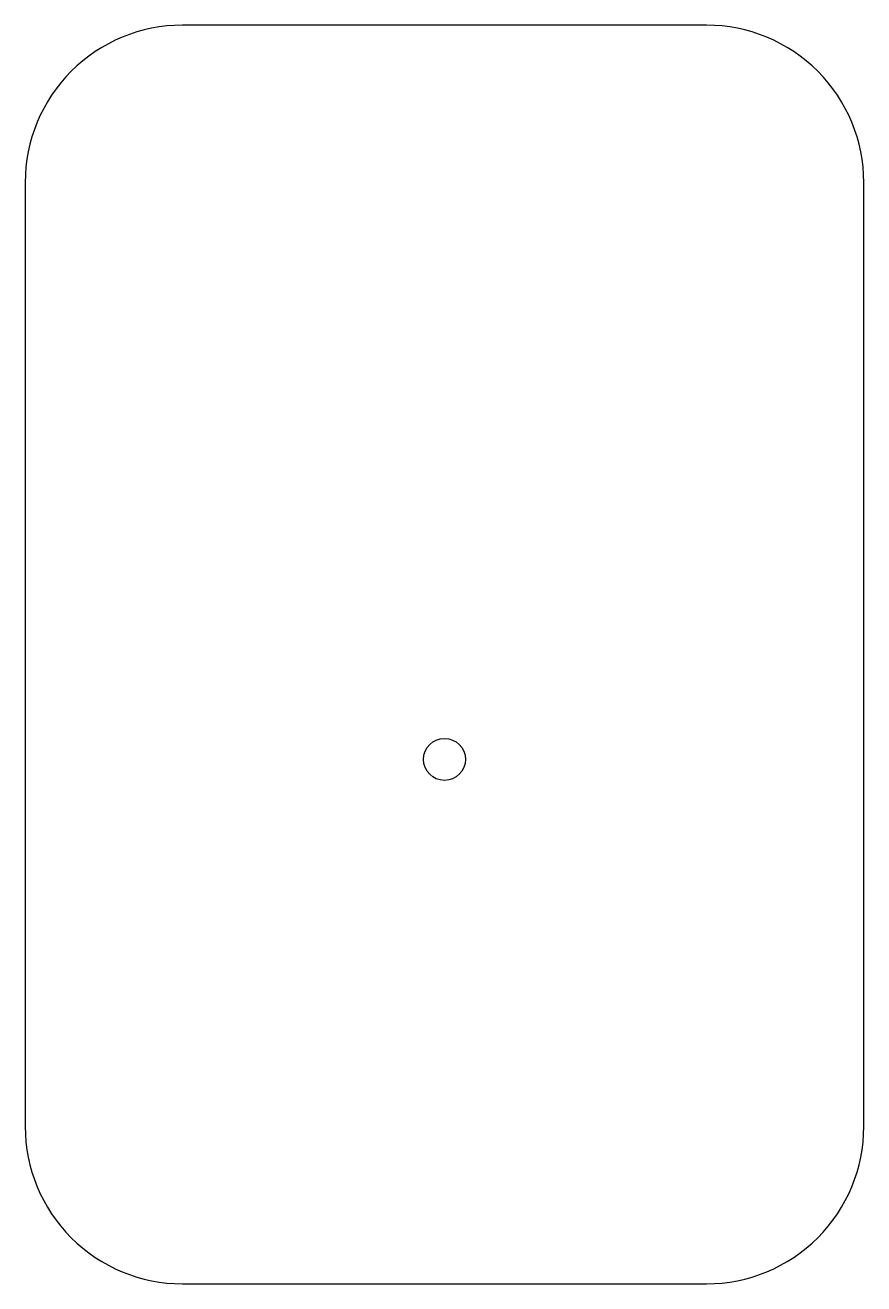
# Model space of a CAD drawing. Header units: millimetres. Extents: x 4.8 to 44.8, y -7 to 53.
import ezdxf

# ---------------------------------------------------------------- set-up
doc = ezdxf.new("R2010")
doc.units = ezdxf.units.MM
doc.layers.get('0').update_dxf_attribs({"linetype": 'CONTINUOUS'})

msp = doc.modelspace()

# ---------------------------------------------------------------- linework, layer by layer
msp.add_lwpolyline([(37.275, -7, 0.414214), (44.775, 0.5), (44.775, 45.5, 0.414214), (37.275, 53), (12.275, 53, 0.414214), (4.775, 45.5), (4.775, 0.5, 0.414214), (12.275, -7)], format="xyb", close=True)
msp.add_circle((24.775, 18), 1)

doc.saveas('drawing.dxf')
